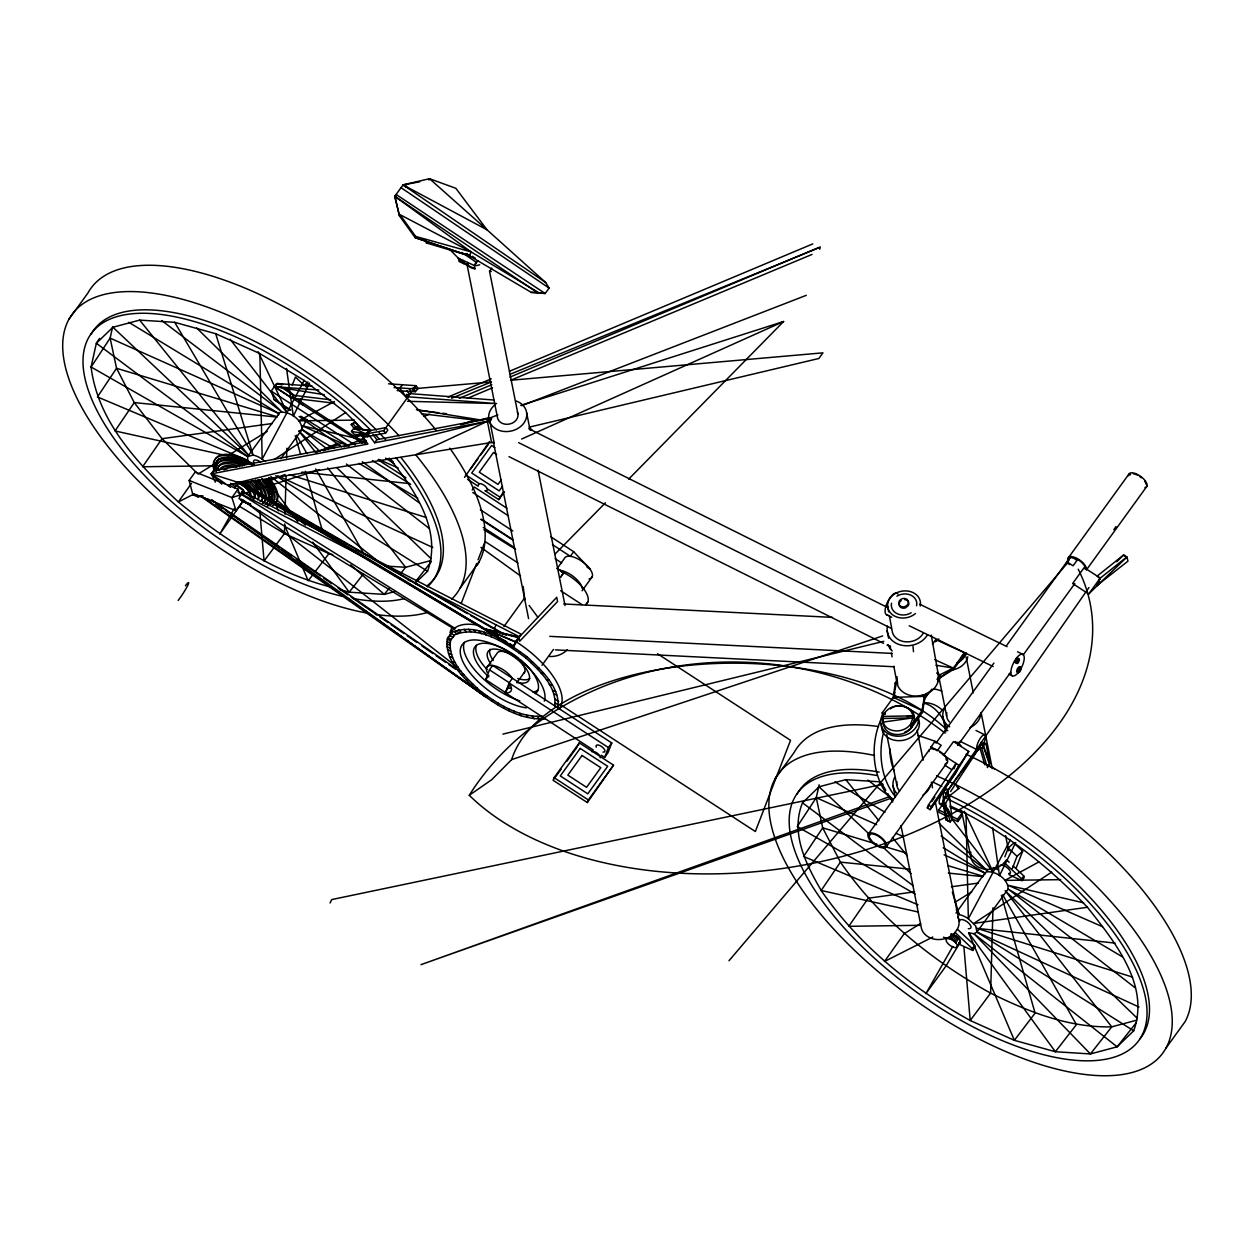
<?xml version="1.0" encoding="UTF-8"?>
<svg xmlns="http://www.w3.org/2000/svg" width="1254" height="1254" viewBox="0 0 1254 1254"><rect width="100%" height="100%" fill="white"/><g stroke="black" fill="none" stroke-linecap="round" stroke-linejoin="round"><path stroke-width="1.5" d="M284.721 523.906L284.454 533.593L276.523 544.236M285.003 514.203L286.084 475.391M286.57 457.929L286.837 448.227M992.98 907.771L990.613 993.137L970.204 1020.505C912.097 988.34 859.037 945.547 821.182 890.497C806.056 864.335 790.13 833.205 802.513 802.795L819.066 786.791L845.792 779.659L880.841 781.869L885.81 790.271M412.566 391.64L415.372 391.687L418.146 388.552L415.999 385.668L385.95 427.583L370.055 430.608L367.83 433.649L367.735 436.533L353.942 434.15L351.496 431.392L353.8 428.225L365.776 433.9L367.735 436.533L365.29 433.774L351.496 431.392M918.43 717.837L918.257 721.928A19.061 15.565 -11.3 0 1 894.008 735.847A19.061 15.565 -11.3 0 1 882.361 715.093L882.22 712.805L893.365 697.396L895.936 685.186L895.262 682.85L896.657 680.906M949.419 796.008L947.522 793.563L949.262 796.039L958.855 788.5L957.115 786.023L957.053 786.901M937.49 671.893A21.146 17.242 -10.3 0 1 924.449 694.716L919.072 695.939A21.146 17.242 -10.3 0 1 897.723 685.562L896.971 676.658M1088.974 587.53L947.961 790.333L948.463 794.785L946.237 797.889L943.51 796.541L942.914 802.419L946.159 820.053L950.234 821.981L952.476 818.893L947.805 808.705M545.114 718.856C520.002 720.282 497.289 705.939 478.103 691.267C463.494 677.583 443.853 660.278 447.443 638.129L452.067 632.251C478.809 621.921 506.302 641.734 527.135 656.814C541.43 670.279 560.663 687.035 557.936 708.682M542.668 716.285C518.999 717.633 497.603 704.105 479.514 690.28C465.751 677.379 447.239 661.077 450.625 640.198L454.967 634.649C480.172 624.915 506.083 643.584 525.724 657.801C539.142 670.435 557.137 686.11 554.785 706.394M497.979 704.889L498.167 703.071M503.779 708.197L503.967 706.378M904.902 732.007A15.361 12.556 -11.3 0 0 911.344 727.806L922.489 712.397L922.113 710.469L893.365 697.396L895.262 682.85L897.284 683.791M894.024 697.553L894.854 692.255M910.953 725.894L922.113 710.469L924.37 696.362L926.612 693.274M922.489 712.397L924.731 698.431L923.79 694.873M250.22 496.145A13.339 6.27 35.7 0 0 238.903 483.072L237.429 482.445L513.215 646.594L516.648 641.358L512.604 648.161M510.002 643.929L513.215 646.594L368.989 559.958M819.755 249.232L820.226 246.944L509.861 377.14M922.113 710.469L924.731 698.431L928.838 692.098M112.578 327.075L110.133 338.125L91.087 367.014C97.89 422.645 139.398 465.203 178.334 501.945C223.384 538.859 273.576 572.341 330.57 586.997M280.849 458.713L301.995 429.495C302.151 419.557 289.36 410.936 279.94 412.394L247.618 456.581L247.696 460.343L242.022 459.089M278.419 415.184L278.78 413.522L128.786 322.294M416.5 581.919L427.551 571.26C442.474 529.94 414.306 489.138 389.336 458.18M819.144 784.785L816.276 797.669L797.231 826.558L915.059 893.977M948.87 938.572L950.124 938.917L953.244 934.606L956.3 936.221A6.678 2.9 35.9 0 1 959.749 939.654L960.329 942.569L958.887 943.337L960.313 942.553C960.501 937.992 955.031 934.559 950.814 934.167L951.99 934.261L948.87 938.572A6.678 2.9 35.9 0 0 947.083 942.538A6.678 2.9 35.9 0 0 955.407 947.601A6.678 2.9 35.9 0 0 955.689 942.726L958.793 938.431M984.562 874.728L986.083 871.938C995.519 870.48 1008.294 879.101 1008.138 889.039L976.976 932.098L973.95 933.728L968.621 932.772L1014.361 1040.334L1055.366 1051.73L1090.416 1053.94L1117.126 1046.808L1133.694 1030.804C1150.341 984.656 1114.148 941.268 1087.437 907.269C1048.156 865.809 1002.338 829.584 950.109 805.946M1133.694 1030.804L976.976 932.098L975.675 925.954L968.339 918.727A14.107 6.098 35.9 0 0 959.263 914.652L956.285 909.62M950.548 791.619L979.719 747.133L981.208 743.058M202.976 495.8L198.054 496.913L192.881 494.828L189.166 480.439L195.248 472.021L225.548 484.169M198.054 496.913L198.445 495.675M944.795 796.462L942.914 802.419L947.679 820.806M899.588 602.516L899.149 604.71A4.922 4.201 -17.5 0 0 905.639 607.829L908.382 605.416A4.922 4.201 -17.5 0 0 907.112 600.462M509.077 635.276L518.748 637.612L556.729 597.28L557.575 601.512L519.673 641.249L518.827 637.016L485.298 628.928L513.027 647.236L515.645 641.782L485.298 628.928M517.494 640.872L518.874 637.314L485.345 629.21L513.199 647.001M480.878 693.29L481.489 691.722M208.76 499.28A10.455 4.53 35.9 0 1 206.863 499.076L200.107 495.816L486.38 697.334L486.991 695.766M292.213 385.291L295.395 377.046L304.189 385.307L307.904 381.953M306.007 386.906L307.277 383.599M399.446 215.86L394.791 196.282L471.112 251.913L469.592 255.863L415.137 237.664L399.446 215.86L394.791 196.282L403.051 184.887L429.511 178.695L455.845 188.304L487.038 229.827L545.647 282.495L549.111 288.075L545.177 293.514L531.257 292.386L466.237 253.919M428.962 180.106L429.511 178.695L487.038 229.827L403.051 184.887L419.714 181.814M538.562 292.59L471.112 251.913L399.932 214.606L415.623 236.41L415.137 237.664L469.592 255.863L466.551 253.543M469.592 255.863L426.423 242.962L426.987 241.505M464.513 477.351L489.546 441.518M460.626 424.683L489.076 417.692L491.678 418.366L490.016 421.987L494.233 443.164L491.615 442.474L487.398 421.313L488.715 418.444A19.202 15.691 -11.3 0 1 495.361 404.509M484.875 490.596L498.763 499.641L503.199 492.273M449.904 632.737L452.02 627.266M461.158 603.55L476.645 563.438M478.056 559.786L485.094 541.54L517.933 562.921M471.896 685.468L472.539 683.775M494.562 628.411L495.957 624.774M489.483 669.855L509.218 682.693L505.425 692.506L485.69 679.668L489.483 669.855L492.665 665.451L611.764 742.964L607.971 752.776L604.632 757.385L601.371 755.269M492.023 701.488L492.634 699.92M518.607 638.599L520.818 634.022L355.478 549.346M593.236 749.97L505.268 692.725L509.876 684.841M554.111 777.668L553.108 780.286L587.342 802.576L613.535 765.159L579.285 742.87L554.111 777.668L588.361 799.958L587.342 802.576M578.266 745.487L579.285 742.87M604.632 757.385L608.425 747.572L611.764 742.964M933.854 749.5L931.032 746.741L937.255 750.785L941.19 745.331L934.982 741.286A237.617 102.812 35.9 0 0 917.677 735.44M934.685 742.039L934.982 741.286L930.75 747.478M930.06 809.676L955.987 772.464L958.793 765.191L943.588 755.284L953.526 741.553L968.731 751.444L955.987 772.464L930.06 809.676L927.333 807.889L928.462 804.943L956.065 763.404L953.965 768.859M1066.856 561.776L1073.063 565.82L1077.014 560.381L1070.791 556.337L1066.574 562.513L1069.678 564.535M1070.791 556.337L1006.476 645.7M1099.868 578.439L1096.999 585.869L1126.954 557.027L1123.647 554.973L1097.172 576.056L1099.868 578.439L1124.885 558.5M1004.846 856.811L1008.232 848.033L1013.859 842.954L1022.653 851.231L1016.289 867.721M1012.307 868.552L1017.025 856.294L1022.653 851.231M1100.26 578.063L1097.391 585.508L1088.723 594.004L1072.625 583.533L1084.146 567.592L1100.26 578.063L1088.723 594.004M489.076 417.692L489.828 422.379A19.202 15.691 -11.3 0 0 520.692 426.47A19.202 15.691 -11.3 0 0 515.66 400.872M309.534 383.019L293.342 416.124L286.508 368.425M1015.677 842.563L999.485 875.668L992.651 827.969M330.068 902.974L331.746 899.573L883.02 784.267M945.516 797.481L942.914 802.419L946.801 810.915M949.45 796.165L952.115 819.677L945.108 804.394L949.45 796.165L947.256 794.19L948.463 794.785M479.702 264.766A10.408 8.496 -11.3 0 1 474.373 265.534L458.415 258.261L459.058 261.506L475.015 268.764L474.373 265.534L476.128 262.196L461.817 252.399M259.844 353.55L262.18 459.183A14.107 6.098 35.9 0 0 253.12 455.108L247.618 456.581L91.087 367.014L96.354 343.251L112.923 327.247L139.649 320.115L174.698 322.325L215.704 333.721L259.844 353.55L304.142 380.432L262.18 459.183L265.096 461.441M315.726 452.537L298.954 431.11L300.835 430.608L306.791 419.385M1010.301 839.976L968.339 918.727L966.003 813.094M884.995 712.538L883.349 715.611L883.051 722.116A15.236 12.446 -11.3 0 0 895.278 730.878A15.236 12.446 -11.3 0 0 910.623 724.201L912.928 717.868L912.551 714.623A15.236 12.446 -11.3 0 0 900.341 705.861A15.236 12.446 -11.3 0 0 884.995 712.538L885.324 714.216L882.22 712.805M325.883 534.188L242.335 491.396L240.831 494.107L239.012 498.575L454.309 629.085M234.169 508.763L219.763 534.079L242.79 501.522M952.805 946.378L925.907 993.623L945.971 966.05L959.843 942.82M192.787 494.374L193.257 493.59L236.034 510.739L242.116 502.337L241.082 499.045M211.377 499.891L486.38 697.334L406.829 640.481M937.036 679.433L940.108 674.683L953.338 668.116L964.498 652.707L935.75 639.618L932.412 644.242M99.536 338.408L96.354 343.251L247.618 456.581M289.768 410.168L274.203 399.681L271.209 391.123L274.375 386.624L291.571 398.067L293.467 395.308L330.711 399.791M292.135 398.129L294.047 395.386L285.959 388.317M234.42 487.822L236.708 484.608A6.74 3.166 35.7 0 1 238.119 484.953M927.333 807.889L929.496 804.786M931.644 801.698L934.888 797.042M557.152 568.438L563.72 572.717L560.569 577.201L563.438 573.109M191.486 483.401L178.334 501.945L193.884 494.076M68.923 319.268L87.952 292.966A237.617 102.812 35.9 0 1 237.022 284.846A237.617 102.812 35.9 0 1 435.922 429.918M229.106 485.611L238.009 489.17L231.943 497.587L236.034 510.739M474.373 265.534L477.758 260.848M470.234 469.451L478.244 458.368M480.533 455.218L488.543 444.135M472.178 489.969L474.31 487.038L506.882 508.231M501.271 479.859L497.995 484.389L479.247 472.194L493.465 452.553L496.584 454.591M502.509 486.301L499.186 490.894L471.708 473.009L491.615 445.483L494.844 447.584M498.763 499.641L504.484 491.74M459.889 588.439L478.918 562.137M503.92 626.561L524.564 598.033M557.591 567.905L564.347 558.563A16.741 7.242 35.9 0 1 584.505 563.281A16.741 7.242 35.9 0 1 589.051 578.972M486.677 667.708L496.835 653.679A16.741 7.242 35.9 0 1 513.466 655.826M550.867 536.853L573.674 551.697L570.335 556.306L552.434 544.612M485.69 679.668L488.872 675.279M518.827 637.016L515.472 642.017L485.345 629.21M518.874 637.314L515.645 641.782M505.268 692.725A16.741 7.242 35.9 0 0 509.061 682.913L512.4 678.289A16.741 7.242 35.9 0 0 494.264 665.749A16.741 7.242 35.9 0 0 487.21 672.395M582.107 590.744L592.249 576.715M516.836 682.74L524.736 671.846M541.994 665.31L553.453 649.462M585.555 605.102L587.844 601.92M554.252 778.703L561.102 769.219M566.824 761.303L577.122 747.071M588.361 799.958L613.535 765.159M775.082 778.812L794.111 752.51A237.617 102.812 35.9 0 1 878.49 726.521M937.569 681.627L941.064 677.035L953.589 669.401L964.749 653.977L964.498 652.707M868.097 834.443L929.089 750.143M1068.094 558.155L1128.772 474.294M936.001 743.105L993.92 663.053M957.727 745.44L1010.536 672.426M1023.17 654.98L1074.835 583.549M1113.787 529.705L1116.076 526.539M886.5 846.419L947.491 762.118M1147.002 486.16L1086.325 570.021A10.925 4.734 35.9 0 0 1076.543 558.171A10.925 4.734 35.9 0 0 1068.455 561.228M968.731 751.444L931.205 806.73L928.462 804.943M950.234 821.981L945.485 803.61L942.914 802.419A8.292 2.743 -63.8 0 1 939.121 802.011A8.292 2.743 -63.8 0 1 942.992 792.12L945.234 789.001L947.961 790.333L979.719 747.133L981.725 748.121L986.82 765.818M987.321 767.589L989.547 764.391L983.214 746.083L981.192 745.08L981.13 742.337M943.494 796.572L946.221 797.905L945.704 793.453L947.961 790.333M981.725 748.121L983.214 746.083M946.833 816.182L938.98 812.326L938.713 809.943L943.259 803.673L943.525 806.056M951.488 818.486L957.821 821.589L957.539 819.207L962.084 812.937L950.093 807.043M957.821 821.589L962.351 815.319L962.084 812.937M956.003 913.053L984.923 873.066L943.259 847.72M970.862 852.156A19.202 15.691 -11.3 0 0 981.71 868.442A19.202 15.691 -11.3 0 0 1004.36 862.689L1006.492 859.742L1009.156 862.235M957.931 917.082A19.202 15.691 -11.3 0 1 957.382 929.183L954.733 932.851A19.202 15.691 -11.3 0 1 934.434 939.183A19.202 15.691 -11.3 0 1 921.063 926.44L900.968 825.555M950.124 938.917L951.598 939.591L954.717 935.28M951.598 939.591L953.087 940.484L956.206 936.174M955.673 942.742L954.466 941.566L957.586 937.255M957.398 946.08L960.517 941.77M1009.235 873.254L1009.58 875.01L1021.979 880.653L1021.634 878.897L1023.766 875.935L1013.138 865.965M959.075 942.585L959.435 944.403L972.696 950.438L972.336 948.62L974.671 945.391L957.382 929.183M1021.979 880.653L1024.126 877.69L1023.766 875.935M972.696 950.438L975.032 947.209L974.671 945.391M1166.048 1047.983L1185.077 1021.681A237.617 102.812 35.9 0 0 966.066 754.218M213.305 471.159L211.346 473.855L215.359 482.147M937.851 677.787L940.108 674.683L936.66 673.084M213.258 471.238L211.346 473.855L221.739 484.122M230.438 487.273L211.346 473.855L367.955 444.041L363.033 437.427L364.146 435.906L361.701 433.163M370.055 430.608L365.29 433.774L367.83 433.649L374.632 442.772L376.858 439.731L487.712 418.632L480.141 420.607M367.83 433.649L383.724 430.624L385.95 427.583L387.831 430.106L385.605 433.132L363.033 437.427M415.748 454.763L487.398 421.313L489.624 418.272M958.855 788.5L957.476 787.543M274.265 547.277L264.061 560.961L259.75 510.613M513.309 645.982L510.096 644.007M312.826 574.74L308.218 580.79L302.12 566.447M315.13 571.714L328.956 553.578L332.718 554.629M924.731 698.431L931.738 689.261M363.252 574.113L349.208 592.186L339.897 589.599M519.172 652.989L520.175 651.704M389.006 588.377L384.273 594.396L349.208 592.186L312.685 542.104M400.857 573.313L405.606 567.294L430.733 560.585M415.779 581.229L431.345 561.604M1136.296 1022.668L1117.126 1046.808L973.95 933.728L1090.416 1053.94L1111.749 1026.838L1136.892 1020.129M945.108 804.394L942.914 802.419L944.011 801.055L942.992 792.12L946.237 789.111A8.292 2.743 -63.8 0 1 947.585 793.5M728.982 960.752L1067.624 562.842M312.042 386.154L277.275 383.505L274.375 386.624L362.547 443.336M358.644 426.611L356.747 428.68L354.177 428.476L351.245 424.542L355.211 422.018L360.807 429.495M351.245 424.542L355.211 422.018M402.55 384.884L399.65 388.019L406.124 396.672L496.662 403.569L407.487 401.296M359.569 434.621L362.484 436.361L364.397 434.307M406.124 396.672L408.052 394.587M554.707 554.393L605.431 502.807M628.724 479.091L783.609 321.51L520.818 405.387M947.742 730.69A233.103 119.506 1.5 0 0 703.682 664.134A233.103 119.506 1.5 0 0 511.663 759.595L491.678 779.722L469.262 795.302A337.044 208.477 -9 0 0 891.907 840.917A337.044 208.477 -9 0 0 1078.205 569.222M354.177 428.476L369.977 430.498L365.776 433.9M1116.656 561.761L1123.647 554.973L1126.327 557.34M300.835 430.608L301.995 429.495L333.846 448.399M299.063 400.684L301.54 398.443M900.309 601.497L901.203 600.697M983.387 745.44L985.989 743.512L989.719 763.749L983.387 745.44L981.192 745.08L983.81 743.152L985.989 743.512M525.724 657.801L527.135 656.814M274.093 459.622L345.571 412.566L363.425 430.138M1051.714 872.11L973.747 923.446L1087.437 907.269M198.069 474.122L214.528 463.933M227.695 455.782L267.212 431.345M920.687 923.477L904.212 933.666L884.493 961.489L932.835 937.02M955.25 902.096L971.709 891.907M334.379 401.515L298.75 420.842L354.521 420.106M1038.829 861.984L1004.893 880.386L1060.68 879.65M890.356 708.855C899.98 700.908 919.762 709.639 913.069 722.962L913.461 724.875M783.609 321.51L521.633 439.041M316.118 452.428L337.749 443.273M352.249 437.254L359.428 434.182M447.96 397.079L491.286 378.833M509.375 371.294L812.796 243.903M343.847 446.785L363.707 438.461M459.34 398.333L491.819 384.712M270.566 480.486L285.003 474.467M362.61 442.051L366.231 440.546M423.993 416.438L429.401 414.181M467.303 398.349L492.571 387.799M510.629 380.26L812.059 254.421M323.328 450.782L341.417 443.367M354.067 438.179L361.293 435.216M451.706 398.192L491.474 381.89M509.563 374.491L818.737 247.822M497.838 414.902L488.715 418.444L491.317 419.118M521.57 405.7L806.291 295.333M530.787 662.52L532.542 661.846M475.235 688.587L477.006 687.929M890.105 796.431L420.952 964.655L891.359 798.124M511.663 759.595L882.706 635.935M319.535 469.623L231.943 497.587L189.166 480.439M461.174 424.416L476.097 419.667M394.947 591.543L384.273 594.396L350.697 564.896M490.016 421.987L487.398 421.313L227.523 485.22L491.615 442.474M502.901 734.107L883.788 641.327M1008.765 873.881L1009.658 873.693A6.505 2.821 35.9 0 0 1010.301 871.53M366.356 441.737L213.572 470.814L211.346 473.855L238.511 482.524M374.632 442.772L487.398 421.313M465.861 679.856L467.977 679.527M537.276 668.554L539.377 668.225M907.097 716.63L912.693 715.83L882.095 716.473L883.051 722.116L912.928 717.868L882.33 718.511M272.353 423.507L162.064 438.681L142.611 466.77L214.136 465.767M914.652 891.829L868.223 898.225L848.77 926.314L920.295 925.311M951.41 886.766L978.496 883.051M491.254 381.953L413.224 388.803L394.07 387.58M510.77 380.244L822.938 352.844L818.862 358.487L529.188 427.159L532.135 430.341M893.365 697.396L924.37 696.362L922.019 695.265M458.635 671.125L461.033 671.125M541.32 673.461L543.703 673.461M461.409 674.48L463.808 674.48M531.257 292.386L536.728 292.543M980.628 743.026L983.81 743.152A8.37 2.774 -63.8 0 0 983.873 734.813A8.37 2.774 -63.8 0 0 977.023 745.409A8.37 2.774 -63.8 0 0 980.503 748.262M192.881 494.828L196.784 495.032M563.767 603.989L832.405 617.376M549.769 636.358L892.362 653.428M555.318 649.87L894.024 666.752M385.15 566.009L405.606 567.294L327.717 467.836M388.583 383.818L415.999 385.668L413.224 388.803L415.372 391.687M397.173 390.543L411.171 391.609L409.023 388.724M493.778 400.01L409.023 393.552L406.86 390.652M318.814 390.01L274.375 386.624L276.288 383.881L281.915 384.79M276.93 417.08L134.256 402.581L116.544 368.284L110.133 338.125L278.78 413.522M909.808 869.179L840.415 862.125L822.687 827.828L816.276 797.669L876.64 824.662M948.369 873.097L983.073 876.624M301.885 472.115L408.882 483.542M1115.025 943.086L976.897 928.336L1132.613 977.117M417.566 410.23L438.79 412.785M442.646 413.256L446.518 413.71M291.571 398.067L334.599 403.239M421.438 413.679L479.341 420.639M369.977 430.498L354.318 428.351M546.446 679.668L549.127 680.013M540.208 292.825L545.177 293.514L396.107 194.464M277.275 383.505L282.902 384.414M324.331 394.712L274.375 386.624L276.037 385.589M416.391 409.588L481.442 420.106M935.954 665.247L953.338 668.116L953.589 669.401M223.055 454.888L115.023 430.953L134.256 402.581L162.064 438.681L196.69 472.758M917.834 911.909L821.182 890.497L840.415 862.125C878.568 917.599 932.051 960.721 990.613 993.137C1028.421 1011.79 1068.878 1027.888 1111.749 1026.838L1005.112 890.654L1137.284 1018.295M366.168 440.656L301.916 425.733L348.267 446.063M1083.644 902.833L1008.059 885.277L1102.564 926.737M549.236 684.496L552.105 685.17M452.6 661.971L455.468 662.645M455.108 666.313L457.961 666.971M488.637 418.632L491.254 419.306M415.623 236.41L471.112 251.913M276.993 416.72L116.544 368.284L97.451 396.922L247.696 460.343M876.797 844.161L822.687 827.828L803.595 856.466L918.069 904.792M886.123 846.967L906.642 853.175M947.695 865.558L983.136 876.264M289.298 474.608L426.454 517.573M449.543 656.673L452.6 657.676M552.653 690.405L555.694 691.409M553.688 693.995L556.745 694.982M406.03 187.222L403.051 184.887L406.594 186.25M447.537 649.729L450.672 651.03M448.509 653.13L451.659 654.416M378.583 459.372L398.208 467.977M896.171 833.377L903.272 836.559M944.105 854.805L984.923 873.066M328.956 553.578L284.454 533.593L239.812 506.506M934.747 659.651L953.338 668.116L941.064 677.035L940.108 674.683M993.074 867.502L998.309 869.884M943.478 937.13L946.754 938.619M277.871 475.815L432.818 547.496M976.976 932.098L1138.977 1007.04M919.684 604.193L1007.056 646.672M1017.543 651.766L1022.794 654.322M886.531 614.726L891.766 617.266M909.244 625.762L993.137 666.532M1008.859 674.182L1012.354 675.875M975.957 730.471L984.688 734.766M960.094 741.302L977.571 749.908M987.917 765.63L994.453 768.843M942.992 792.12L945.704 793.453M938.713 809.943L946.566 813.799M951.222 816.103L957.539 819.207M446.863 643.835L450.076 645.418M446.581 646.468L449.81 648.052M933.086 782.12L941.817 786.462M528.827 428.696L886.735 607.093M518.592 442.615L891.437 628.458M508.983 456.644L883.568 643.365M887.08 645.12L890.575 646.86M413.271 389.43C415.952 389.994 410.951 386.373 412.817 389.085M365.792 558.108L237.837 492.195M407.44 579.442L410.92 581.229M414.384 583L519.313 636.734M356.089 426.423L360.133 428.602M447.333 639.164L450.531 640.982M447.098 641.484L450.296 643.318M240.611 482.1L506.491 635.496M242.633 483.762L313.265 524.689M316.651 526.633L467.428 613.629M470.814 615.589L502.995 634.148M358.989 463.322L417.66 498.136M1122.142 956.692L1008.138 889.039L1135.434 988.027M237.555 481.802L498.575 637.157M503.591 640.136L506.851 642.079L499.954 637.894M239.969 481.771L498.559 637.11M243.229 484.405L248.261 487.414M251.615 489.436L256.647 492.461M261.678 495.487L265.033 497.493M276.758 504.547L280.112 506.553M285.144 509.579L288.498 511.601M291.853 513.607L296.885 516.632M301.916 519.658L305.271 521.664M310.302 524.689L313.657 526.711M317.011 528.718L322.043 531.743M325.397 533.765L330.429 536.775M335.461 539.8L338.815 541.822M343.847 544.847L347.201 546.854M350.556 548.876L357.265 552.904M360.619 554.911L365.651 557.936M834.929 781.838L884.932 812.247M1097.219 585.304L1127.973 561.134L1126.954 557.027M274.203 399.681L290.834 409.995M300.835 416.187L349.098 446.111M372.407 460.563L410.701 484.295M483.934 529.705L515.566 549.299M242.335 491.396L253.935 498.669M455.5 628.677L240.831 494.107L243.448 490.486L235.956 485.674A6.74 3.166 35.7 0 1 242.915 489.812L243.809 491.035A6.74 3.166 35.7 0 1 244.561 493.261M275.786 475.674L427.551 571.26M385.605 458.165L393.85 463.463M480.658 519.297L513.231 540.255M557.215 568.532L563.72 572.717M271.209 391.123L355.039 445.029M378.05 459.826L405.998 477.79M483.26 527.479L514.485 547.559M944.607 765.05L951.817 769.737M465.532 474.733L479.326 483.715M487.226 488.856L499.766 497.023M467.538 479.326L478.135 486.223M587.029 567.169L590.054 569.144L573.674 551.697M295.239 397.988L365.431 443.681M388.301 458.556L393.192 461.738M481.614 519.281L512.823 539.596M560.632 590.697L581.981 604.6M657.519 653.757L790.537 740.315L755.347 831.512L559.927 704.34M509.061 682.913L608.425 747.572M486.646 696.66L205.139 498.512M472.758 492.493L508.528 515.896M480.345 509.751L512.87 531.022M555.161 558.688L561.667 562.936M465.924 253.7L470.281 256.584M280.974 387L293.467 395.308M472.35 256.271L475.423 258.34M299.11 416.469L341.731 446.926M537.935 293.044L394.791 196.282L397.784 198.634M401.029 187.661L549.111 288.075M403.051 184.887L545.647 282.495M211.612 499.829L459.042 670.718M216.049 503.747L222.475 508.199M225.689 510.409L251.396 528.169M254.609 530.395L262.635 535.944M267.463 539.267L278.702 547.026M281.915 549.252L291.555 555.914M296.383 559.237L320.475 575.884M323.689 578.11L331.73 583.659M338.157 588.095L347.797 594.757M351.01 596.967L376.717 614.726M379.931 616.937L387.956 622.486M391.17 624.711L404.023 633.583M407.236 635.809L416.877 642.471M421.705 645.794L432.943 653.569M436.157 655.779L445.797 662.441M449.01 664.667L455.437 669.103M230.579 483.307L235.282 486.63M215.907 503.998L222.272 508.56M347.954 598.393L351.136 600.666M365.463 610.902L368.645 613.175M378.191 620.009L386.138 625.699M390.919 629.1L402.048 637.063M362.296 461.754L419.259 502.854M480.972 547.387L520.535 575.931M555.161 699.074L558.657 701.613M555.146 702.789L558.296 705.077M451.283 633.254L454.324 635.496M449.81 635.12L452.851 637.361M448.007 637.408L451.048 639.65M802.513 802.795L913.226 885.747M458.415 258.261L468.306 265.723L467.664 262.478M867.909 780.129L892.864 799.096M941.19 835.869L987.964 871.436L939.105 823.267M161.766 320.585L281.821 411.892L196.721 327.999M243.48 484.42L245.376 485.894A13.339 6.27 35.7 0 1 250.565 496.756M304.142 380.432L345.571 412.566M953.087 940.484L954.466 941.566M301.995 429.495L328.062 449.763M346.465 464.074L429.291 528.483M242.633 499.562L455.343 665.811M270.848 476.583L378.99 561.996M276.256 499.484L289.392 511.036M295.239 516.162L305.459 525.144M458.478 629.837L461.143 632.329M456.346 630.637L459.011 633.129M454.214 631.436L456.895 633.928M1004.36 862.689L1021.634 878.897M955.062 932.412L972.336 948.62M1008.232 848.033L1017.025 856.294M819.066 786.791L870.025 834.866M882.753 846.889L911.062 873.599M112.923 327.247L248.778 455.453L139.649 320.115M298.954 431.11L320.052 451.487M336.918 467.773L431.125 558.751M449.794 249.53L463.682 263.606L463.039 260.377M479.091 631.107L481.301 633.787M473.62 629.837L475.83 632.502M541.352 716.285L543.484 718.856M468.588 629.242L470.72 631.812M537.167 716.269L539.283 718.856M464.105 629.226L466.237 631.797M845.792 779.659L878.897 820.712M892.393 837.437L907.112 855.698M939.779 803.297L942.162 806.369M951.676 818.658L993.293 872.392L964.263 811.275M230.062 339.144L287.15 412.848L258.12 351.731M383.724 430.624L385.605 433.132M372.908 434.448L376.858 439.731M353.299 424.071L356.747 428.68M360.697 433.962L362.484 436.361M529.125 605.447L537.778 617.14M968.621 932.772L1055.366 1051.73L1076.434 1024.612L1002.651 894.76M276.162 492.007L297.856 521.758M250.581 488.511L250.173 487.947A17.321 8.135 35.7 0 0 243.558 482.116M532.339 716.269L534.141 718.84M484.201 632.314L486.003 635.01M887.801 793.625L892.754 802.027M174.698 322.325L253.12 455.108L215.704 333.721M526.492 714.905L527.934 717.382M296.508 435.216L307.042 453.776M315.663 468.949L363.566 553.265M519.971 713.369L521.037 715.768M276.193 505.487L278.482 510.88M284.58 525.207L299.831 561.071M425.2 239.592L426.423 242.962M490.737 634.994L491.49 637.283M238.009 489.17L240.063 495.753M952.35 892.252L959.263 914.652M513.889 710.861L514.532 713.087M508.607 708.682L509.249 710.908M979.719 747.133L984.798 764.83M1001.382 895.309L1035.099 1013.122L1014.361 1040.334L970.204 1020.505L963.918 946.927M295.239 435.765L300.584 454.465M305.396 471.3L321.996 529.266M981.208 713.087L992.259 768.577M1005.598 835.572L1008.655 850.87A19.202 15.691 -11.3 0 0 1007.542 846.936M966.16 657.049L973.292 692.866M935.75 639.618L936.017 640.904M939.136 678.336L946.645 716.034M942.851 716.583L945.908 731.881M961.52 810.35L970.674 856.278M931.377 782.088L932.506 787.794M935.155 801.118L959.044 921.032M917.16 730.267L923.101 760.159M910.623 724.201L911.344 727.806M886.766 734.593L896.798 785.051M882.095 716.473L882.816 720.078M893.005 785.584L894.901 795.099M526.696 413.036L530.113 430.185M538.091 470.219L565.037 605.557M489.436 270.817L517.996 414.275M466.833 263.606L497.415 417.206A10.408 8.496 -11.3 0 0 510.017 423.93A10.408 8.496 -11.3 0 0 517.4 412.127M493.308 441.518L528.577 618.63M887.174 630.699L888.569 638.176M889.979 645.653L890.669 649.4M891.375 653.146L892.08 656.877M893.836 666.235L896.626 681.188M887.675 606.387L888.678 611.889M889.352 615.557L892.033 630.245A16.506 13.465 -10.3 0 0 905.278 641.797A16.506 13.465 -10.3 0 0 923.163 633.364M931.267 635.073L938.588 676.267M523.184 586.48L524.799 599.6M944.45 804.864L944.873 808.658M945.312 812.451L946.159 820.053M505.472 642.173L505.707 644.227M498.575 638.223L498.81 640.292M912.99 646.359L913.508 651.735M980.91 712.538A19.202 15.691 -11.3 0 1 970.016 727.602M949.67 726.818A19.202 15.691 -11.3 0 1 944.497 708.416M1016.477 662.52A2.68 1.035 -64.1 0 1 1015.176 661.814A2.68 1.035 -64.1 0 1 1016.869 658.413A2.68 1.035 -64.1 0 1 1018.154 659.118M1017.856 660.325A2.68 1.035 -64.1 0 1 1017.574 660.968M963.056 654.698A15.361 12.556 -11.3 0 1 960.94 657.629M912.99 724.734A15.236 12.446 -11.3 0 1 895.999 734.483A15.236 12.446 -11.3 0 1 883.396 722.492M930.813 784.314A19.202 15.691 -11.3 0 1 923.038 795.036M896.453 793.014A19.202 15.691 -11.3 0 1 894.666 777.417M899.557 790.992A15.361 12.556 -11.3 0 1 896.955 781.744M966.442 652.942A17.948 14.656 -11.3 0 1 956.818 663.162M935.453 641.797A17.948 14.656 -11.3 0 1 938.87 638.96M896.923 596.167A12.822 10.455 -10.3 0 1 911.094 595.274A12.822 10.455 -10.3 0 1 916.564 605.713M911.188 612.751A12.822 10.455 -10.3 0 1 897.018 613.645A12.822 10.455 -10.3 0 1 891.547 603.205M1000.206 865.197A6.505 2.821 35.9 0 1 1009.768 870.433M915.467 613.519A16.506 13.465 -10.3 0 1 889.258 611.215A16.506 13.465 -10.3 0 1 901.955 591.151A16.506 13.465 -10.3 0 1 920.17 606.09M945.375 763.608A11.035 4.781 35.9 0 0 946.049 757.134L944.419 755.159A11.035 4.781 35.9 0 0 934.089 748.857A11.035 4.781 35.9 0 0 928.948 751.522M887.785 614.868A11.976 4.64 -64.1 0 1 887.55 601.967A11.976 4.64 -64.1 0 1 897.864 594.035M939.81 752.165A9.546 4.123 35.9 0 1 943.588 755.284M945.939 758.639A9.546 4.123 35.9 0 1 946.362 760.112M949.403 721.99A15.361 12.556 -11.3 0 1 946.801 712.727M1128.631 475.674A10.925 4.734 35.9 0 1 1140.811 476.504A10.925 4.734 35.9 0 1 1144.902 487.634M1069.129 560.115A9.546 4.123 35.9 0 1 1069.928 558.061M1071.088 557.622A9.546 4.123 35.9 0 1 1080.744 561.604A9.546 4.123 35.9 0 1 1085.165 569.269M1129.932 475.047A9.546 4.123 35.9 0 1 1130.606 474.2M1133.35 473.761A9.546 4.123 35.9 0 1 1137.3 475.062M1139.416 476.269A9.546 4.123 35.9 0 1 1141.422 477.743M1144.604 481.081A9.546 4.123 35.9 0 1 1145.968 484.201M1018.546 671.501A3.104 1.207 -64.1 0 1 1016.68 671.329A3.104 1.207 -64.1 0 1 1018.593 667.175A3.104 1.207 -64.1 0 1 1020.113 668.084M1019.392 670.232A3.104 1.207 -64.1 0 1 1018.985 670.921M904.824 599.71A4.922 4.201 -17.5 0 1 906.031 599.961M918.226 718.37A19.061 15.565 -11.3 0 1 902.237 740.456A19.061 15.565 -11.3 0 1 881.797 723.542M967.79 656.782A17.948 14.656 -11.3 0 1 951.88 670.028M567.184 649.776A19.202 15.691 -11.3 0 1 549.315 656.438M490.816 663.852A24.97 10.8 35.9 0 1 497.509 649.368A24.97 10.8 35.9 0 1 527.166 670.326A24.97 10.8 35.9 0 1 517.009 682.364M537.637 690.327A38.341 16.584 35.9 0 1 532.966 692.083M487.054 669.479A38.341 16.584 35.9 0 1 476.395 645.308M519.861 700.923A49.956 21.616 35.9 0 1 464.309 642.314M488.778 676.815A38.341 16.584 35.9 0 1 477.116 644.917A38.341 16.584 35.9 0 1 518.874 658.413M520.159 659.447A38.341 16.584 35.9 0 1 535.254 693.634M936.519 775.803A237.617 102.812 35.9 0 1 1166.251 1047.607A237.617 102.812 35.9 0 1 846.858 942.82A237.617 102.812 35.9 0 1 874.571 755.472M449.982 636.577A66.18 28.638 35.9 0 1 479.843 625.574M498.277 631.891A66.18 28.638 35.9 0 1 501.913 633.615M516.554 641.97A66.18 28.638 35.9 0 1 559.284 708.604M526.414 707.852A49.956 21.616 35.9 0 1 462.554 660.921A49.956 21.616 35.9 0 1 499.562 647.017A49.956 21.616 35.9 0 1 544.267 701.143M475.015 268.764A10.408 8.496 -11.3 0 1 467.052 263.826M560.757 571.385A26.945 11.662 35.9 0 1 583.439 588.534A26.945 11.662 35.9 0 1 585.963 604.318M529.846 678.524A24.97 10.8 35.9 0 1 517.73 678.508M493.245 660.513A24.97 10.8 35.9 0 1 489.969 649.211M514.657 656.641A16.741 7.242 35.9 0 1 516.977 658.413M518.074 659.338A16.741 7.242 35.9 0 1 523.561 673.335M969.467 928.712A6.74 2.916 35.9 0 1 968.292 928.634M959.655 921.094A6.74 2.916 35.9 0 1 966.787 921.549A6.74 2.916 35.9 0 1 970.361 928.462M947.946 799.237A210.813 91.228 35.9 0 1 1140.607 1037.81A210.813 91.228 35.9 0 1 859.46 944.011A210.813 91.228 35.9 0 1 876.718 775.474M404.337 598.613A210.813 91.228 35.9 0 1 353.346 598.581M342.671 596.387A210.813 91.228 35.9 0 1 115.932 441.189A210.813 91.228 35.9 0 1 137.971 313.359A210.813 91.228 35.9 0 1 371.247 430.686M375.338 434.824A210.813 91.228 35.9 0 1 379.319 438.978M395.966 457.788A210.813 91.228 35.9 0 1 427.457 586.794M449.81 448.164A237.617 102.812 35.9 0 1 476.943 565.413M253.716 462.554A6.74 2.916 35.9 0 1 260.644 462.005M90.978 334.442A210.813 91.228 35.9 0 1 376.435 430.044M379.131 432.818A210.813 91.228 35.9 0 1 385.652 439.746M400.888 457.412A210.813 91.228 35.9 0 1 427.018 585.822M426.877 612.642A237.617 102.812 35.9 0 1 375.51 614.444M367.422 613.143A237.617 102.812 35.9 0 1 102.264 439.072A237.617 102.812 35.9 0 1 128.629 291.571A237.617 102.812 35.9 0 1 399.101 435.828M415.654 454.7A237.617 102.812 35.9 0 1 451.722 599.13M797.121 793.986A210.813 91.228 35.9 0 1 879.164 772.072M948.604 795.005A210.813 91.228 35.9 0 1 1139.902 1038.876M927.505 634.743A21.381 17.446 -10.3 0 1 901.642 645.23A21.381 17.446 -10.3 0 1 887.519 626.107M250.471 481.473A20.863 9.813 35.7 0 1 258.59 498.465M255.863 485.486A20.863 9.813 35.7 0 1 257.619 488.01M223.964 469.874A24.5 11.505 35.7 0 1 227.35 468.824M253.888 480.658A24.5 11.505 35.7 0 1 260.095 501.71M249.201 504.061A30.268 14.233 35.7 0 1 242.477 501.208M216.942 470.172A30.268 14.233 35.7 0 1 239.671 466.739M258.794 479.765A30.268 14.233 35.7 0 1 265.096 504.437M245.22 501.866A24.5 11.505 35.7 0 1 241.113 500.032M252.07 480.548A24.5 11.505 35.7 0 1 261.584 500.503M244.812 501.412A20.863 9.813 35.7 0 1 241.724 500.189M246.677 480.564A20.863 9.813 35.7 0 1 257.258 492.791M257.713 493.966A20.863 9.813 35.7 0 1 257.603 499.829M217.867 470.093A30.268 14.233 35.7 0 1 242.414 466.033M262.368 481.034A30.268 14.233 35.7 0 1 266.13 502.979M265.832 479.702A34.751 16.333 35.7 0 1 267.118 506.099M215.124 470.658A34.751 16.333 35.7 0 1 244.859 463.447M216.331 471.614A34.751 16.333 35.7 0 1 215.484 467.914M215.406 466.206A34.751 16.333 35.7 0 1 215.907 463.149M216.503 461.833A34.751 16.333 35.7 0 1 248.637 464.199M266.506 478.762A34.751 16.333 35.7 0 1 272.055 503.12M298.515 402.55A6.74 2.916 35.9 0 1 302.872 405.183M892.676 800.585A61.587 45.489 -85.8 0 1 880.841 719.796M924.888 703.322A44.564 32.917 -85.8 0 1 946.629 728.386M933.274 688.822A61.587 45.489 -85.8 0 1 941.77 691.142M895.466 796.776A61.587 45.489 -85.8 0 1 884.007 730.643M924.151 702.663A44.564 32.917 -85.8 0 1 942.099 709.905M894.165 770.881A44.564 32.917 -85.8 0 1 889.854 748.763M486.301 490.737A5.251 2.273 35.9 0 0 487.367 489.373L487.132 488.558A5.251 2.273 35.9 0 0 479.561 483.621L478.918 483.872A5.251 2.273 35.9 0 0 478.479 485M511.381 688.117A16.741 7.242 35.9 0 1 508.607 688.117M217.24 460.814A34.751 16.333 35.7 0 1 219.074 458.619M241.599 459.34A34.751 16.333 35.7 0 1 244.718 460.72M271.899 484.06A34.751 16.333 35.7 0 1 274.25 488.668M245.612 481.834A17.321 8.135 35.7 0 1 254.672 497.838M220.061 469.294A27.494 12.916 35.7 0 1 236.928 467.225M257.336 480.219A27.494 12.916 35.7 0 1 266.35 496.772M265.472 500.236A27.494 12.916 35.7 0 1 263.058 502.635M216.566 466.535A32.761 15.393 35.7 0 1 244.843 464.529M264.594 479.859A32.761 15.393 35.7 0 1 271.554 500.754M241.771 500.722A27.494 12.916 35.7 0 0 250.8 504.186A32.761 15.393 35.7 0 1 243.495 501.098M219.34 470.328A27.494 12.916 35.7 0 1 233.26 467.397M255.346 480.031A27.494 12.916 35.7 0 1 262.321 503.653M252.493 491.098A17.321 8.135 35.7 0 1 253.857 498.998M233.056 459.105A32.761 15.393 35.7 0 1 236.473 459.936M238.229 460.5A32.761 15.393 35.7 0 1 245.518 463.588M269.673 484.875A32.761 15.393 35.7 0 1 271.883 489.217M213.948 464.074A37.306 17.525 35.7 0 1 254.562 464.999M268.795 477.555A37.306 17.525 35.7 0 1 273.45 504.61M214.215 470.893A37.306 17.525 35.7 0 1 252.211 464.952M268.058 478.573A37.306 17.525 35.7 0 1 272.714 505.628M560.193 570.335A16.741 7.242 35.9 0 1 582.326 588.628M215.735 469.012A32.761 15.393 35.7 0 1 244.138 465.516M261.741 478.479A32.761 15.393 35.7 0 1 267.98 504.594M255.738 480.721A24.5 11.505 35.7 0 1 257.791 482.915M269.657 490.847A30.268 14.233 35.7 0 1 270.394 494.06M270.347 496.929A30.268 14.233 35.7 0 1 269.5 499.358M596.293 747.18A5.251 2.273 35.9 0 1 598.675 745.142A5.251 2.273 35.9 0 1 604.381 749.343A5.251 2.273 35.9 0 1 603.002 752.102M469.262 795.302A308.312 262.635 5.6 0 1 945.108 733.12M955.454 741.537A308.312 262.635 5.6 0 1 961.128 746.506A233.103 119.506 1.5 0 0 957.931 742.117M591.825 751.695A5.251 2.273 35.9 0 1 597.233 753.215A5.251 2.273 35.9 0 1 600.211 757.855M185.388 585.759A12.462 1.27 -56.9 0 1 187.614 585.665A12.462 1.27 -56.9 0 1 178.131 600.462M491.27 271.538A1.85 0.909 -71.1 0 1 490.518 270.143A1.85 0.909 -71.1 0 1 491.787 268.058M892.19 650.983A16.521 12.399 -87.1 0 1 888.083 644.556M406.672 394.508L408.381 395.982L406.751 394.414M1016.555 657.989L1014.878 660.403A11.976 4.64 -64.1 0 0 1011.147 674.307A11.976 4.64 -64.1 0 0 1018.593 672.207L1020.27 669.793A11.976 4.64 -64.1 0 0 1024.001 655.889A11.976 4.64 -64.1 0 0 1016.555 657.989M580.194 748.419L560.287 775.928L587.781 793.829L607.688 766.304L580.194 748.419M582.044 755.488L567.843 775.129L586.574 787.324L600.791 767.683L582.044 755.488M1019.533 671.987A3.104 1.207 -64.1 0 0 1020.834 667.238A3.104 1.207 -64.1 0 0 1017.84 670.718A3.104 1.207 -64.1 0 0 1019.533 671.987M1018.091 662.708A2.68 1.035 -64.1 0 0 1019.094 658.663A2.68 1.035 -64.1 0 0 1016.524 661.83A2.68 1.035 -64.1 0 0 1018.091 662.708M869.539 839.443A11.035 4.781 35.9 0 0 885.732 847.406A11.035 4.781 35.9 0 0 876.624 834.459A11.035 4.781 35.9 0 0 869.539 839.443M870.589 839.569A9.546 4.123 35.9 0 0 884.587 846.466A9.546 4.123 35.9 0 0 876.718 835.274A9.546 4.123 35.9 0 0 870.589 839.569M901.516 606.67A4.922 4.201 -17.5 0 0 908.398 601.92A4.922 4.201 -17.5 0 0 900.795 599.396A4.922 4.201 -17.5 0 0 901.516 606.67"/></g></svg>
